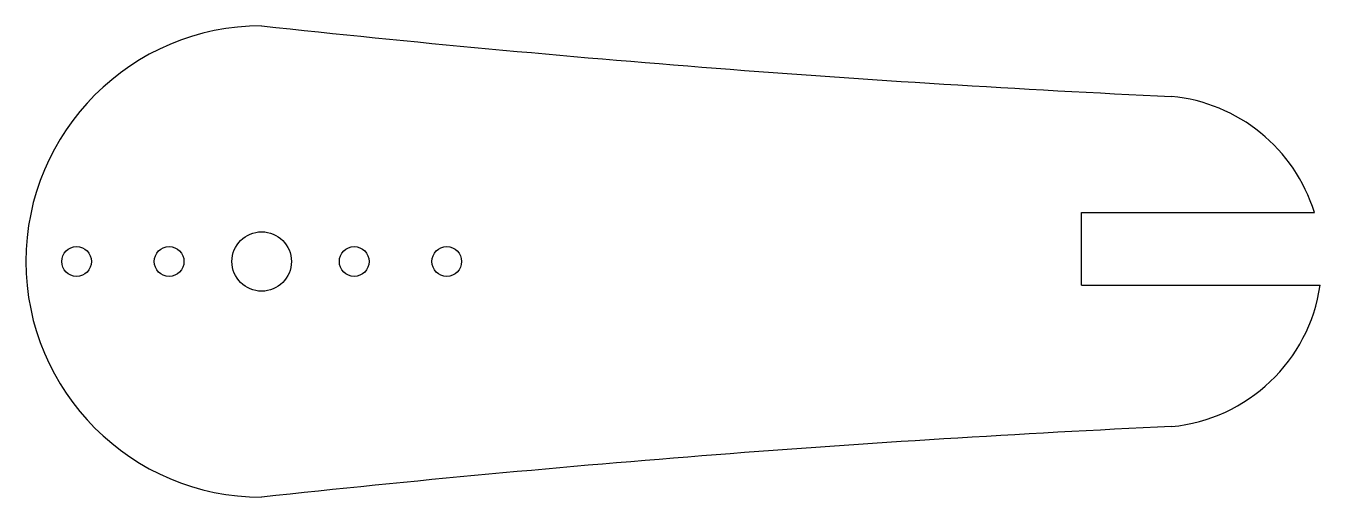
# Model space of a CAD drawing. Header units: millimetres. Extents: x -0.0229 to 0.0642, y -0.0307 to 0.001.
import ezdxf

# ---------------------------------------------------------------- set-up
doc = ezdxf.new("R2010")
doc.units = ezdxf.units.MM

msp = doc.modelspace()

# ---------------------------------------------------------------- linework, layer by layer
at = {"color": 7, "linetype": 'Continuous', "lineweight": 25}
for p, q in [((0.0481330676185325, -0.01644044434828809), (0.0481330676185325, -0.0115404443482884)), ((0.0481330676185325, -0.0115404443482884), (0.06379305510536204, -0.0115404443482884)), ((0.0481330676185325, -0.01644044434828809), (0.06417694472659402, -0.01644044434828809))]:
    msp.add_line(p, q, dxfattribs=at)
for centre, radius in [((-0.007022417949442004, -0.01484044434840092), 0.002000000000045491), ((-0.01947241794944201, -0.01484044434840092), 0.001000000000045494), ((-0.013247417949442, -0.01484044434840092), 0.001000000000045487), ((-0.0007974179494420102, -0.01484044434840092), 0.001000000000045487), ((0.005427582050557989, -0.01484044434840092), 0.001000000000045487)]:
    msp.add_circle(centre, radius, dxfattribs=at)
for centre, radius, start, end in [((-0.007022417949442015, -0.01484044434840091), 0.01586000000000734, 90.00000000014289, 269.9999999998666), ((0.100965040160964, 0.9951718120445535), 1.000000000000172, 263.8006856922109, 267.3189994204507), ((0.05313552712430777, -0.01484044434839574), 0.01115674247563611, 17.20463110511022, 84.5775242474119), ((0.05313552712430214, -0.01484044434840234), 0.01115674247564384, 275.4224757529725, 351.7547233695985), ((0.1009650401610025, -1.024852700741832), 1.00000000000065, 92.6810005795479, 96.1993143077898)]:
    msp.add_arc(centre, radius, start, end, dxfattribs=at)

doc.saveas('drawing.dxf')
